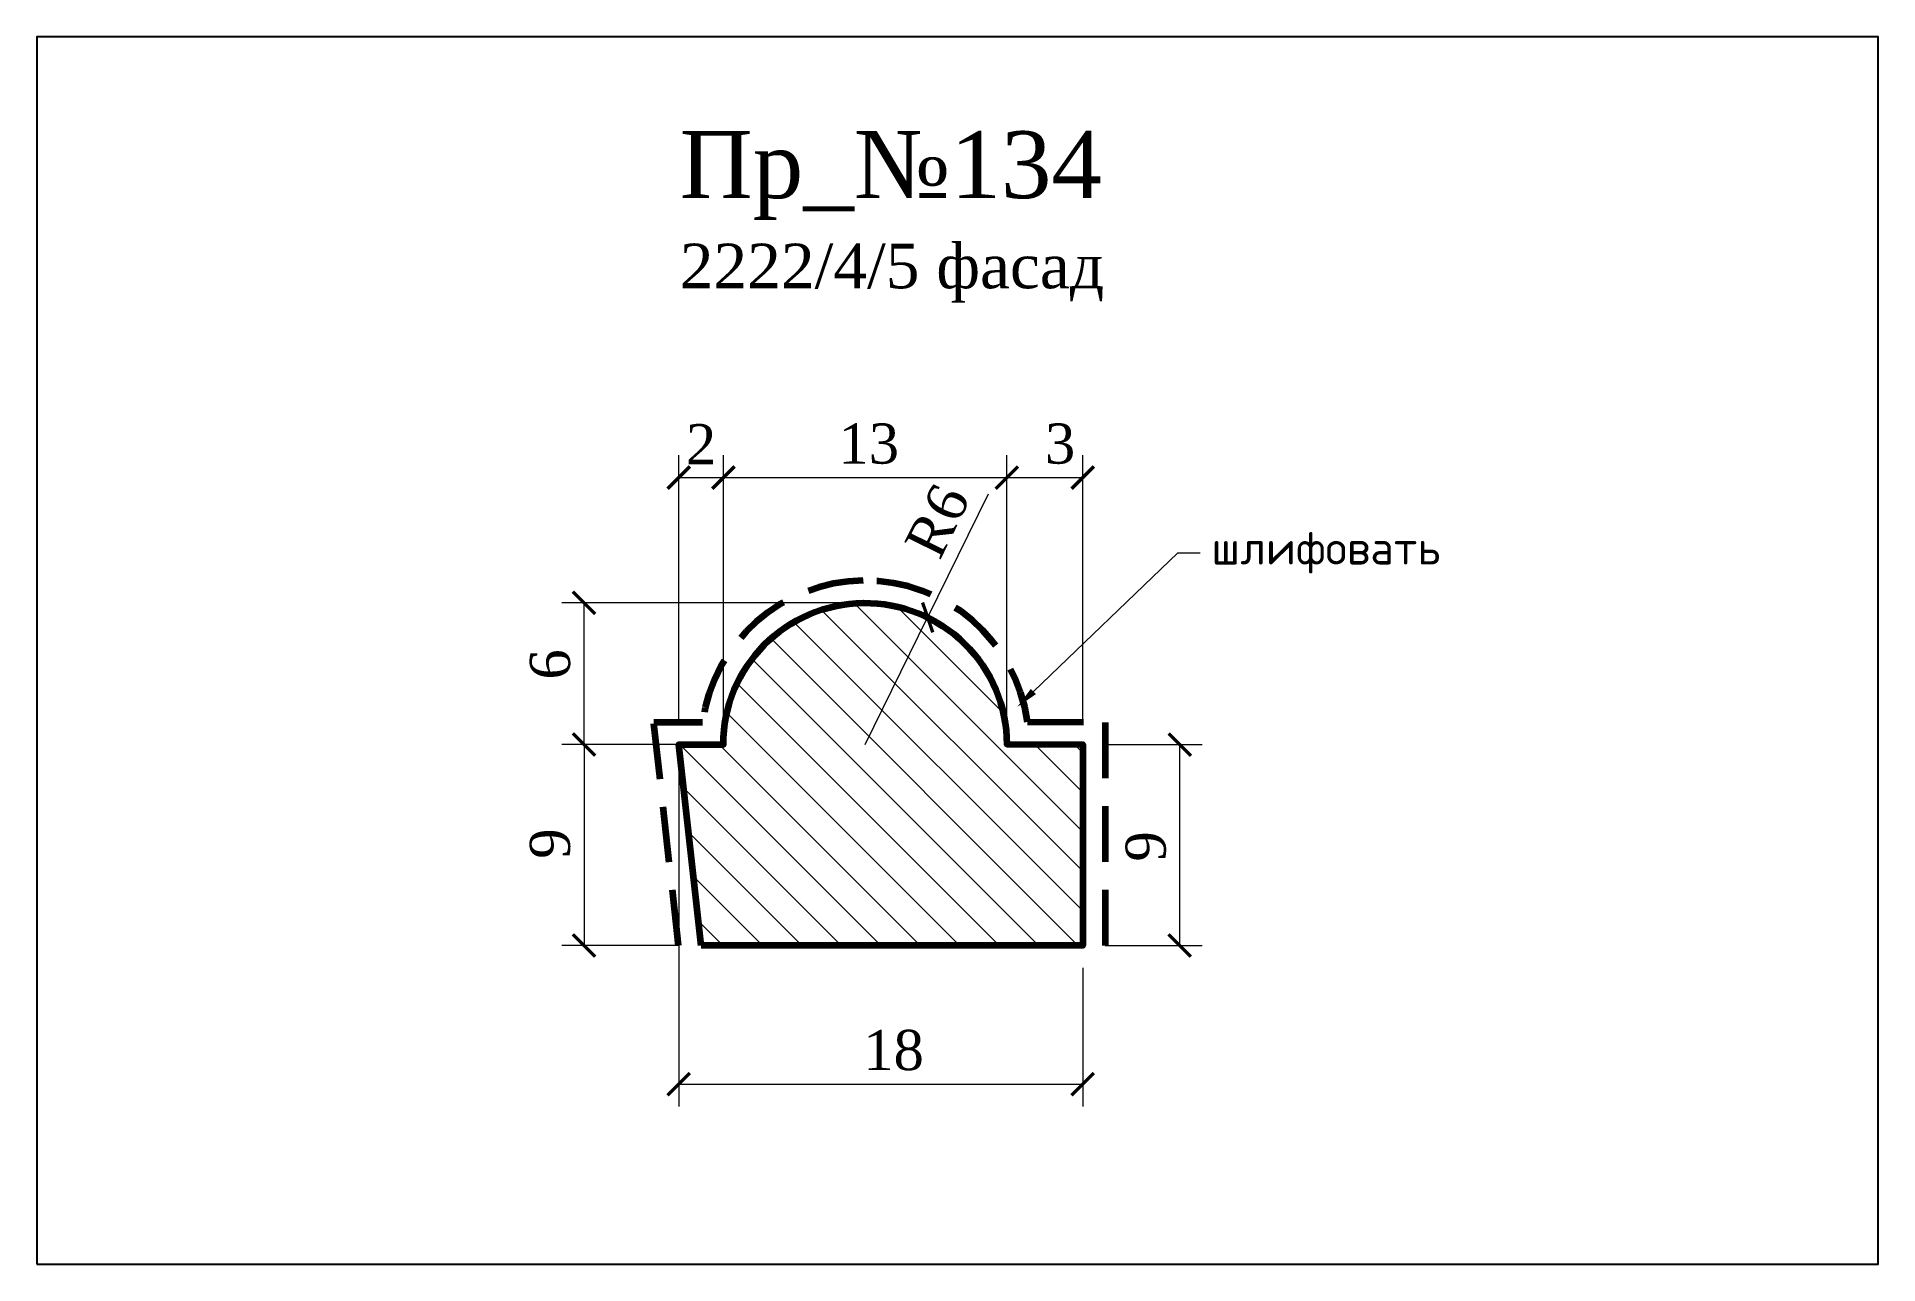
# Model space of a CAD drawing. Header units: millimetres. Extents: x 304881.9 to 304964.4, y -90939.9 to -90884.9.
import ezdxf
from ezdxf import colors
from ezdxf.entities.mleader import LeaderData, LeaderLine
from ezdxf.math import Vec2, Vec3

# ---------------------------------------------------------------- set-up
doc = ezdxf.new("R2010")
doc.units = ezdxf.units.MM
doc.header["$MEASUREMENT"] = 0
doc.linetypes.add('HIDDEN', pattern=[0.375, 0.25, -0.125])
doc.layers.add('Outside panel', color=7, linetype='Continuous', lineweight=18, true_color=0x7f5e57)
doc.layers.add('линия 50', color=1, linetype='Continuous', lineweight=211)
doc.layers.add('служебный слой РАЗМЕРЫ', color=7, linetype='Continuous', lineweight=9)
doc.layers.add('размеры в модели', color=7, linetype='Continuous')
doc.styles.add('ELECT', font='times.ttf')
doc.styles.get("Standard").update_dxf_attribs({"font": 'times.ttf'})
doc.styles.add('ЕСКД профили текст', font='isocpeur.ttf')
doc.dimstyles.new('M_1', dxfattribs={"dimtxt": 1.8, "dimasz": 1, "dimexe": 1, "dimexo": 1, "dimgap": 0.6, "dimtad": 1, "dimdec": 0, "dimdsep": 46, "dimtxsty": 'Standard', "dimblk": 'ARCHTICK', "dimcen": -5, "dimclrd": 7, "dimclre": 7, "dimclrt": 7, "dimadec": 0, "dimazin": 0, "dimtfac": 1, "dimtdec": 0, "dimtmove": 0, "dimatfit": 3, "dimfxl": 1, "dimtolj": 1, "dimtzin": 0, "dimlwd": 5, "dimlwe": 5, "dimarcsym": 0})

# ---------------------------------------------------------------- blocks, each defined once
blk = doc.blocks.new('_ArchTick')
at = {"color": 0, "linetype": 'ByBlock', "const_width": 0.15}
blk.add_lwpolyline([(-0.5, -0.5), (0.5, 0.5)], dxfattribs=at)
blk = doc.blocks.new('*D9')
at = {"layer": 'Defpoints', "color": 0, "ltscale": 1000, "transparency": 16777216}
for p in [(304921.787, -90910.893), (304918.983, -90916.59)]:
    blk.add_point(p, dxfattribs=at)
at = {"layer": 'размеры в модели', "color": 7, "lineweight": 5, "ltscale": 1000, "transparency": 16777216}
for p in [(304924.505, -90905.372), (304918.983, -90916.59)]:
    blk.add_line(p, (304921.787, -90910.893), dxfattribs=at)
at = {"layer": 'размеры в модели', "color": 7, "lineweight": 5, "ltscale": 1000, "transparency": 16777216, "rotation": 243.7889214435417}
blk.add_blockref('_ArchTick', (304921.787, -90910.893), dxfattribs=at)
at = {"layer": 'размеры в модели', "color": 7, "ltscale": 1000, "transparency": 16777216, "insert": (304922.228, -90906.566), "char_height": 1.8, "attachment_point": 5, "rotation": 63.78892}
blk.add_mtext('\\A1;R6', dxfattribs=at)
blk = doc.blocks.new('*D8')
at = {"layer": 'Defpoints', "color": 0, "ltscale": 1000, "transparency": 16777216}
for p in [(304910.633, -90916.59), (304928.733, -90925.593), (304928.733, -90931.806)]:
    blk.add_point(p, dxfattribs=at)
at = {"layer": 'размеры в модели', "color": 7, "lineweight": 5, "ltscale": 1000, "transparency": 16777216}
for p, q in [((304910.633, -90917.59), (304910.633, -90932.806)), ((304928.733, -90926.593), (304928.733, -90932.806)), ((304910.633, -90931.806), (304928.733, -90931.806))]:
    blk.add_line(p, q, dxfattribs=at)
at = {"layer": 'размеры в модели', "color": 7, "lineweight": 5, "ltscale": 1000, "transparency": 16777216, "rotation": 180}
blk.add_blockref('_ArchTick', (304910.633, -90931.806), dxfattribs=at)
at = {"layer": 'размеры в модели', "color": 7, "lineweight": 5, "ltscale": 1000, "transparency": 16777216}
blk.add_blockref('_ArchTick', (304928.733, -90931.806), dxfattribs=at)
at = {"layer": 'размеры в модели', "color": 7, "ltscale": 1000, "transparency": 16777216, "insert": (304920.259, -90930.29), "char_height": 1.8, "attachment_point": 5}
blk.add_mtext('\\A1;18', dxfattribs=at)
blk = doc.blocks.new('*D7')
at = {"layer": 'Defpoints', "color": 0, "ltscale": 1000, "transparency": 16777216}
for p in [(304928.733, -90916.591), (304933.082, -90916.591), (304928.733, -90925.593)]:
    blk.add_point(p, dxfattribs=at)
at = {"layer": 'размеры в модели', "color": 7, "lineweight": 5, "ltscale": 1000, "transparency": 16777216}
for p, q in [((304929.733, -90916.591), (304934.082, -90916.591)), ((304933.082, -90925.593), (304933.082, -90916.591)), ((304929.733, -90925.593), (304934.082, -90925.593))]:
    blk.add_line(p, q, dxfattribs=at)
for p, rotation in [((304933.082, -90916.591), 90), ((304933.082, -90925.593), 270)]:
    blk.add_blockref('_ArchTick', p, dxfattribs=dict(at, rotation=rotation))
at = {"layer": 'размеры в модели', "color": 7, "ltscale": 1000, "transparency": 16777216, "insert": (304931.564, -90921.153), "char_height": 1.8, "attachment_point": 5, "rotation": 90}
blk.add_mtext('\\A1;9', dxfattribs=at)
blk = doc.blocks.new('*D6')
at = {"layer": 'Defpoints', "color": 0, "ltscale": 1000, "transparency": 16777216}
for p in [(304906.39, -90910.24), (304918.983, -90910.24), (304912.633, -90916.59)]:
    blk.add_point(p, dxfattribs=at)
at = {"layer": 'размеры в модели', "color": 7, "lineweight": 5, "ltscale": 1000, "transparency": 16777216}
for p, q in [((304917.983, -90910.24), (304905.39, -90910.24)), ((304906.39, -90916.59), (304906.39, -90910.24)), ((304911.633, -90916.59), (304905.39, -90916.59))]:
    blk.add_line(p, q, dxfattribs=at)
for p, rotation in [((304906.39, -90910.24), 90), ((304906.39, -90916.59), 270)]:
    blk.add_blockref('_ArchTick', p, dxfattribs=dict(at, rotation=rotation))
at = {"layer": 'размеры в модели', "color": 7, "ltscale": 1000, "transparency": 16777216, "insert": (304904.875, -90912.997), "char_height": 1.8, "attachment_point": 5, "rotation": 90}
blk.add_mtext('\\A1;6', dxfattribs=at)
blk = doc.blocks.new('*D5')
at = {"layer": 'Defpoints', "color": 0, "ltscale": 1000, "transparency": 16777216}
for p in [(304928.733, -90904.627), (304925.332, -90916.523), (304928.733, -90916.591)]:
    blk.add_point(p, dxfattribs=at)
at = {"layer": 'размеры в модели', "color": 7, "lineweight": 5, "ltscale": 1000, "transparency": 16777216}
for p, q in [((304925.332, -90915.523), (304925.332, -90903.627)), ((304928.733, -90915.591), (304928.733, -90903.627)), ((304925.332, -90904.627), (304928.733, -90904.627))]:
    blk.add_line(p, q, dxfattribs=at)
at = {"layer": 'размеры в модели', "color": 7, "lineweight": 5, "ltscale": 1000, "transparency": 16777216, "rotation": 180}
blk.add_blockref('_ArchTick', (304925.332, -90904.627), dxfattribs=at)
at = {"layer": 'размеры в модели', "color": 7, "lineweight": 5, "ltscale": 1000, "transparency": 16777216}
blk.add_blockref('_ArchTick', (304928.733, -90904.627), dxfattribs=at)
at = {"layer": 'размеры в модели', "color": 7, "ltscale": 1000, "transparency": 16777216, "insert": (304927.721, -90903.112), "char_height": 1.8, "attachment_point": 5}
blk.add_mtext('\\A1;3', dxfattribs=at)
blk = doc.blocks.new('*D4')
at = {"layer": 'Defpoints', "color": 0, "ltscale": 1000, "transparency": 16777216}
for p in [(304925.332, -90904.627), (304912.633, -90916.59), (304925.332, -90916.523)]:
    blk.add_point(p, dxfattribs=at)
at = {"layer": 'размеры в модели', "color": 7, "lineweight": 5, "ltscale": 1000, "transparency": 16777216}
for p, q in [((304912.633, -90915.59), (304912.633, -90903.627)), ((304925.332, -90915.523), (304925.332, -90903.627)), ((304912.633, -90904.627), (304925.332, -90904.627))]:
    blk.add_line(p, q, dxfattribs=at)
at = {"layer": 'размеры в модели', "color": 7, "lineweight": 5, "ltscale": 1000, "transparency": 16777216, "rotation": 180}
blk.add_blockref('_ArchTick', (304912.633, -90904.627), dxfattribs=at)
at = {"layer": 'размеры в модели', "color": 7, "lineweight": 5, "ltscale": 1000, "transparency": 16777216}
blk.add_blockref('_ArchTick', (304925.332, -90904.627), dxfattribs=at)
at = {"layer": 'размеры в модели', "color": 7, "ltscale": 1000, "transparency": 16777216, "insert": (304919.147, -90903.112), "char_height": 1.8, "attachment_point": 5}
blk.add_mtext('\\A1;13', dxfattribs=at)
blk = doc.blocks.new('*D3')
at = {"layer": 'Defpoints', "color": 0, "ltscale": 1000, "transparency": 16777216}
for p in [(304912.633, -90904.627), (304910.633, -90916.59), (304912.633, -90916.59)]:
    blk.add_point(p, dxfattribs=at)
at = {"layer": 'размеры в модели', "color": 7, "lineweight": 5, "ltscale": 1000, "transparency": 16777216}
for p, q in [((304910.633, -90915.59), (304910.633, -90903.627)), ((304912.633, -90915.59), (304912.633, -90903.627)), ((304910.633, -90904.627), (304912.633, -90904.627))]:
    blk.add_line(p, q, dxfattribs=at)
at = {"layer": 'размеры в модели', "color": 7, "lineweight": 5, "ltscale": 1000, "transparency": 16777216, "rotation": 180}
blk.add_blockref('_ArchTick', (304910.633, -90904.627), dxfattribs=at)
at = {"layer": 'размеры в модели', "color": 7, "lineweight": 5, "ltscale": 1000, "transparency": 16777216}
blk.add_blockref('_ArchTick', (304912.633, -90904.627), dxfattribs=at)
at = {"layer": 'размеры в модели', "color": 7, "ltscale": 1000, "transparency": 16777216, "insert": (304911.633, -90903.127), "char_height": 1.8, "attachment_point": 5}
blk.add_mtext('\\A1;2', dxfattribs=at)
blk = doc.blocks.new('*D2')
at = {"layer": 'Defpoints', "color": 0, "ltscale": 1000, "transparency": 16777216}
for p in [(304910.633, -90916.59), (304906.39, -90925.593), (304911.633, -90925.593)]:
    blk.add_point(p, dxfattribs=at)
at = {"layer": 'размеры в модели', "color": 7, "lineweight": 5, "ltscale": 1000, "transparency": 16777216}
for p, q in [((304909.633, -90916.59), (304905.39, -90916.59)), ((304906.39, -90916.59), (304906.39, -90925.593)), ((304910.633, -90925.593), (304905.39, -90925.593))]:
    blk.add_line(p, q, dxfattribs=at)
for p, rotation in [((304906.39, -90916.59), 90), ((304906.39, -90925.593), 270)]:
    blk.add_blockref('_ArchTick', p, dxfattribs=dict(at, rotation=rotation))
at = {"layer": 'размеры в модели', "color": 7, "ltscale": 1000, "transparency": 16777216, "insert": (304904.872, -90921.026), "char_height": 1.8, "attachment_point": 5, "rotation": 90}
blk.add_mtext('\\A1;9', dxfattribs=at)

msp = doc.modelspace()

# ---------------------------------------------------------------- hatches: boundary and pattern name
at = {"layer": 'Outside panel', "ltscale": 1000}
h = msp.add_hatch(dxfattribs=at)
h.set_pattern_fill('ANSI31', color=256, scale=10, angle=90)
h.set_pattern_definition([(135, (-5191.8047, -262.9256), (-0.8838834765, -0.8838834765), [])])
h.paths.add_polyline_path([(304918.912, -90910.241, 0.410978), (304912.633, -90916.59), (304910.633, -90916.59), (304911.633, -90925.59), (304928.733, -90925.59), (304928.733, -90916.591), (304925.333, -90916.572, 0.416605)])

# ---------------------------------------------------------------- linework, layer by layer
at = {"color": 6, "ltscale": 1000}
msp.add_lwpolyline([(304881.874, -90939.873), (304964.374, -90939.873), (304964.374, -90884.873), (304881.874, -90884.873)], close=True, dxfattribs=at)
at = {"layer": 'линия 50', "color": 1, "linetype": 'HIDDEN', "ltscale": 10, "true_color": 0xff0909}
msp.add_lwpolyline([(304910.626, -90925.59), (304909.515, -90915.59), (304911.701, -90915.59, -0.371632), (304918.901, -90909.241, -0.377414), (304926.262, -90915.577), (304929.733, -90915.596), (304929.733, -90925.59)], format="xyb", dxfattribs=at)
at = {"layer": 'линия 50', "color": 7}
msp.add_lwpolyline([(304911.633, -90925.59), (304910.633, -90916.59), (304912.633, -90916.59, -0.410978), (304918.912, -90910.241, -0.416605), (304925.333, -90916.572), (304928.733, -90916.591), (304928.733, -90925.59), (304911.633, -90925.59)], format="xyb", dxfattribs=at)

# ---------------------------------------------------------------- texts
at = {"color": 5, "ltscale": 1000, "style": 'ELECT'}
msp.add_text('Пр_№134', height=3, dxfattribs=at).set_placement((304910.677, -90892.101))
at = {"color": 7, "ltscale": 1000, "style": 'ELECT'}
msp.add_text('2222/4/5 фасад', height=2, dxfattribs=at).set_placement((304910.68, -90896.141))

# ---------------------------------------------------------------- dimensions: what is measured, and where the dimension line sits
at = {"layer": 'размеры в модели', "color": 0, "ltscale": 1000}
for base, p1, p2, picture, middle in [((304912.633, -90904.627), (304910.633, -90916.59), (304912.633, -90916.59), '*D3', (304911.633, -90904.627)), ((304925.332, -90904.627), (304912.633, -90916.59), (304925.332, -90916.523), '*D4', (304919.147, -90904.627)), ((304928.733, -90904.627), (304925.332, -90916.523), (304928.733, -90916.591), '*D5', (304927.721, -90904.627)), ((304928.733, -90931.806), (304910.633, -90916.59), (304928.733, -90925.593), '*D8', (304920.259, -90931.806))]:
    dim = msp.add_linear_dim(base=base, p1=p1, p2=p2, dimstyle='M_1', override={"dimtxt": 1.8}, dxfattribs=at)
    dim.commit()
    dim.dimension.update_dxf_attribs({"geometry": picture, "text_midpoint": middle, "dimtype": 128})
dim = msp.add_radius_dim(center=(304918.983, -90916.59), mpoint=(304921.787, -90910.893), dimstyle='M_1', override={"dimtxt": 1.8}, dxfattribs=at)
dim.commit()
dim.dimension.update_dxf_attribs({"geometry": '*D9', "text_midpoint": (304922.228, -90906.566)})
for base, p1, p2, picture, middle in [((304906.39, -90910.24), (304912.633, -90916.59), (304918.983, -90910.24), '*D6', (304906.39, -90912.997)), ((304906.39, -90925.593), (304910.633, -90916.59), (304911.633, -90925.593), '*D2', (304906.39, -90921.026)), ((304933.082, -90916.591), (304928.733, -90925.593), (304928.733, -90916.591), '*D7', (304933.082, -90921.153))]:
    dim = msp.add_linear_dim(base=base, p1=p1, p2=p2, angle=90, dimstyle='M_1', override={"dimtxt": 1.8}, dxfattribs=at)
    dim.commit()
    dim.dimension.update_dxf_attribs({"geometry": picture, "text_midpoint": middle, "dimtype": 128})

# ---------------------------------------------------------------- leaders
at = {"layer": 'служебный слой РАЗМЕРЫ'}
ml = msp.add_multileader_mtext('Standard', dxfattribs=at)
ml.set_content('\\A1;шлифовать', color=256, style='ЕСКД профили текст')
ml.set_leader_properties(color=256, linetype='ByLayer', lineweight=-1)
ml.build(insert=Vec2(0, 0))
ml.multileader.update_dxf_attribs({"dogleg_length": 1, "arrow_head_size": 1})
ctx = ml.context
ctx.base_point, ctx.char_height, ctx.arrow_head_size, ctx.landing_gap_size, ctx.plane_origin = Vec3(304933.998, -90907.995), 1.5, 1, 0.5, Vec3(304951.742, -90877.799)
notes = []
notes.append((ctx, [(1, (1, 1, 0), (304932.998, -90907.995), (1, 0), 1, [(0, [(304925.803, -90914.903)], 0, [])])]))
ctx.mtext.insert, ctx.mtext.flow_direction = Vec3(304934.498, -90907.02), 5
for ctx, leaders in notes:
    for number, flags, end, landing, length, lines in leaders:
        leader = LeaderData()
        leader.index, (leader.has_last_leader_line, leader.has_dogleg_vector, leader.attachment_direction) = number, flags
        leader.last_leader_point, leader.dogleg_vector, leader.dogleg_length = Vec3(end), Vec3(landing), length
        for number, points, colour, breaks in lines:
            line = LeaderLine()
            line.index, line.vertices, line.color, line.breaks = number, Vec3.list(points), colors.encode_raw_color(colour), breaks
            leader.lines.append(line)
        ctx.leaders.append(leader)

doc.saveas('drawing.dxf')
